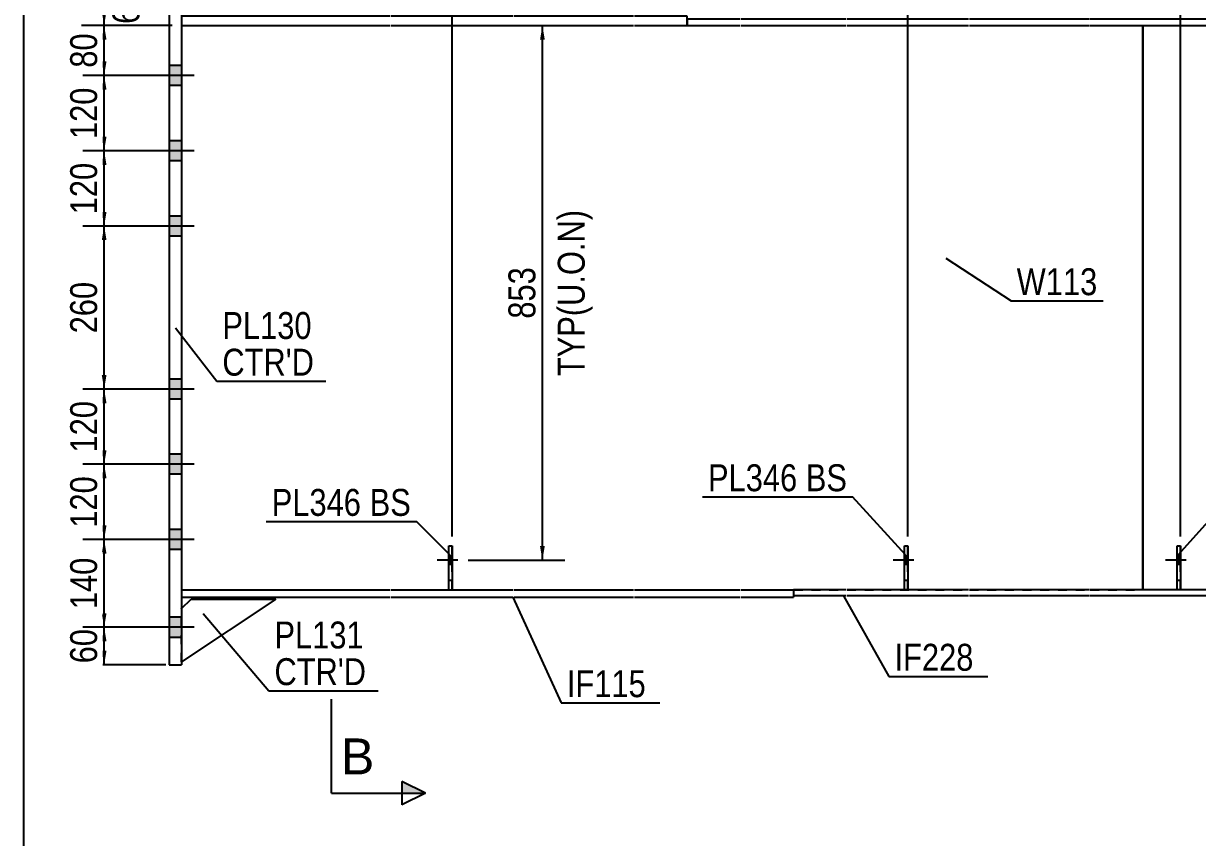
# Model space of a CAD drawing. Header units: millimetres. Extents: x -19 to 383, y -195 to 82.
# Drawn here: x -16.8 to 108, y -56.4 to 30.2 of the extents above; entities that cross this region are included whole.
import ezdxf

# ---------------------------------------------------------------- set-up
doc = ezdxf.new("R2010")
doc.units = ezdxf.units.MM
doc.linetypes.add('DXK_LINE_DOT1', pattern=[1.8814, 0.9407, -0.9407])
doc.linetypes.add('DXK_LINE_DOT2', pattern=[3.9198, 1.9599, -1.9599])
doc.styles.add('Arial', font='ARIAL.TTF', dxfattribs={"height": 0.2})
doc.styles.add('Arial Narrow', font='ARIALN.TTF', dxfattribs={"height": 0.2})

# ---------------------------------------------------------------- blocks, each defined once
blk = doc.blocks.new('Unknown-623514905-1211')
at = {"color": 5, "linetype": 'Continuous'}
blk.add_line((-16.82, 82.16), (-16.82, -194.84), dxfattribs=at)
blk = doc.blocks.new('Part-623514905-1639 - 1232')
at = {"color": 2, "linetype": 'Continuous'}
for p, q in [((10, -31), (0, -37.67)), ((0, -32), (1, -31)), ((1, -31), (10, -31))]:
    blk.add_line(p, q, dxfattribs=at)
at = {"color": 7, "linetype": 'DXK_LINE_DOT1'}
blk.add_line((0, -37.67), (0, -32), dxfattribs=at)
blk = doc.blocks.new('Bolt-623514905-1270 - 1232')
at = {"linetype": 'Continuous'}
for points in [[(-1.33, 35.07), (-1.33, 32.93), (0, 32.93), (0, 35.07)], [(-1.33, 35.07), (-1.33, 32.93), (0, 32.93), (0, 35.07)], [(-1.33, 25.73), (-1.33, 23.6), (0, 23.6), (0, 25.73)], [(-1.33, 25.73), (-1.33, 23.6), (0, 23.6), (0, 25.73)], [(-1.33, 17.73), (-1.33, 15.6), (0, 15.6), (0, 17.73)], [(-1.33, 17.73), (-1.33, 15.6), (0, 15.6), (0, 17.73)], [(-1.33, 9.73), (-1.33, 7.6), (0, 7.6), (0, 9.73)], [(-1.33, 9.73), (-1.33, 7.6), (0, 7.6), (0, 9.73)], [(-1.33, -7.6), (-1.33, -9.73), (0, -9.73), (0, -7.6)], [(-1.33, -7.6), (-1.33, -9.73), (0, -9.73), (0, -7.6)], [(-1.33, -15.6), (-1.33, -17.73), (0, -17.73), (0, -15.6)], [(-1.33, -15.6), (-1.33, -17.73), (0, -17.73), (0, -15.6)], [(-1.33, -23.6), (-1.33, -25.73), (0, -25.73), (0, -23.6)], [(-1.33, -23.6), (-1.33, -25.73), (0, -25.73), (0, -23.6)], [(-1.33, -32.93), (-1.33, -35.07), (0, -35.07), (0, -32.93)], [(-1.33, -32.93), (-1.33, -35.07), (0, -35.07), (0, -32.93)]]:
    blk.add_hatch(color=3, dxfattribs=at).paths.add_polyline_path(points)
at = {"color": 3, "linetype": 'Continuous'}
for p, q in [((0, 35.07), (-1.33, 35.07)), ((0, 35.07), (-1.33, 35.07)), ((1.32, 34), (-6.67, 34)), ((1.32, 34), (-6.67, 34)), ((0, 32.93), (-1.33, 32.93)), ((0, 32.93), (-1.33, 32.93)), ((0, 25.73), (-1.33, 25.73)), ((0, 25.73), (-1.33, 25.73)), ((1.32, 24.67), (-6.67, 24.67)), ((1.32, 24.67), (-6.67, 24.67)), ((0, 23.6), (-1.33, 23.6)), ((0, 23.6), (-1.33, 23.6)), ((0, 17.73), (-1.33, 17.73)), ((0, 17.73), (-1.33, 17.73)), ((1.32, 16.67), (-6.67, 16.67)), ((1.32, 16.67), (-6.67, 16.67)), ((0, 15.6), (-1.33, 15.6)), ((0, 15.6), (-1.33, 15.6)), ((0, 9.73), (-1.33, 9.73)), ((0, 9.73), (-1.33, 9.73)), ((1.32, 8.67), (-6.67, 8.67)), ((1.32, 8.67), (-6.67, 8.67)), ((0, 7.6), (-1.33, 7.6)), ((0, 7.6), (-1.33, 7.6)), ((1.32, -8.67), (-6.67, -8.67)), ((1.32, -8.67), (-6.67, -8.67)), ((0, -7.6), (-1.33, -7.6)), ((0, -7.6), (-1.33, -7.6)), ((0, -9.73), (-1.33, -9.73)), ((0, -9.73), (-1.33, -9.73)), ((0, -15.6), (-1.33, -15.6)), ((0, -15.6), (-1.33, -15.6)), ((1.32, -16.67), (-6.67, -16.67)), ((1.32, -16.67), (-6.67, -16.67)), ((0, -17.73), (-1.33, -17.73)), ((0, -17.73), (-1.33, -17.73)), ((0, -23.6), (-1.33, -23.6)), ((0, -23.6), (-1.33, -23.6)), ((1.32, -24.67), (-6.67, -24.67)), ((1.32, -24.67), (-6.67, -24.67)), ((0, -25.73), (-1.33, -25.73)), ((0, -25.73), (-1.33, -25.73)), ((0, -32.93), (-1.33, -32.93)), ((0, -32.93), (-1.33, -32.93)), ((1.32, -34), (-6.67, -34)), ((1.32, -34), (-6.67, -34)), ((0, -35.07), (-1.33, -35.07)), ((0, -35.07), (-1.33, -35.07))]:
    blk.add_line(p, q, dxfattribs=at)
blk = doc.blocks.new('Part-623514905-1448 - 1232')
at = {"color": 2, "linetype": 'Continuous'}
for p, q in [((70.65, -30), (65.05, -30)), ((65.05, -30), (65.05, -30.67)), ((70.65, -30.67), (65.05, -30.67)), ((83.68, -30), (70.75, -30)), ((83.68, -30.67), (70.75, -30.67)), ((96.52, -30), (83.78, -30)), ((96.52, -30.67), (83.78, -30.67)), ((112.67, -30), (96.62, -30)), ((112.67, -30.67), (96.62, -30.67)), ((125.5, -30), (112.77, -30)), ((125.5, -30.67), (112.77, -30.67)), ((138.53, -30), (125.6, -30)), ((138.53, -30.67), (125.6, -30.67)), ((151.37, -30), (138.63, -30)), ((151.37, -30.67), (138.63, -30.67)), ((163.73, -30), (151.47, -30)), ((163.7, -30.67), (151.47, -30.67)), ((170.33, -31.38), (163.7, -30.67)), ((163.73, -30), (170.4, -30.71))]:
    blk.add_line(p, q, dxfattribs=at)
at = {"color": 7, "linetype": 'DXK_LINE_DOT1'}
blk.add_line((170.4, -30.71), (170.33, -31.38), dxfattribs=at)
blk = doc.blocks.new('Part-623514905-1730 - 1232')
at = {"color": 2, "linetype": 'Continuous'}
for p, q in [((76.88, -30), (76.88, -25.33)), ((76.88, -25.33), (77.22, -25.33)), ((77.22, -25.33), (77.22, -30))]:
    blk.add_line(p, q, dxfattribs=at)
at = {"color": 7, "linetype": 'DXK_LINE_DOT1'}
blk.add_line((76.88, -29), (77.22, -29), dxfattribs=at)
blk = doc.blocks.new('Part-623514905-1294 - 1232')
at = {"color": 2, "linetype": 'Continuous'}
for p, q in [((22.18, 31), (0, 31)), ((0, 30), (22.18, 30)), ((35.22, 31), (22.28, 31)), ((22.28, 30), (35.22, 30)), ((48.05, 31), (35.32, 31)), ((35.32, 30), (48.05, 30)), ((53.75, 31), (48.15, 31)), ((48.15, 30), (53.75, 30)), ((53.75, 30), (53.75, 31))]:
    blk.add_line(p, q, dxfattribs=at)
at = {"color": 7, "linetype": 'DXK_LINE_DOT1'}
blk.add_line((0, 31), (0, 30), dxfattribs=at)
blk = doc.blocks.new('Part-623514905-1316 - 1232')
at = {"color": 2, "linetype": 'Continuous'}
for p, q in [((53.75, 30.67), (53.75, 30)), ((59.35, 30.67), (53.75, 30.67)), ((53.75, 30), (59.35, 30)), ((70.65, 30.67), (59.45, 30.67)), ((59.45, 30), (70.65, 30)), ((83.68, 30.67), (70.75, 30.67)), ((70.75, 30), (83.68, 30)), ((96.52, 30.67), (83.78, 30.67)), ((83.78, 30), (96.52, 30)), ((112.67, 30.67), (96.62, 30.67)), ((96.62, 30), (112.67, 30)), ((125.5, 30.67), (112.77, 30.67)), ((112.77, 30), (125.5, 30)), ((138.53, 30.67), (125.6, 30.67)), ((125.6, 30), (138.53, 30)), ((151.37, 30.67), (138.63, 30.67)), ((138.63, 30), (151.37, 30)), ((157.07, 30.67), (151.47, 30.67)), ((151.47, 30), (157.07, 30))]:
    blk.add_line(p, q, dxfattribs=at)
at = {"color": 7, "linetype": 'DXK_LINE_DOT1'}
blk.add_line((157.07, 30), (157.07, 30.67), dxfattribs=at)
blk = doc.blocks.new('Part-623514905-1382 - 1232')
at = {"color": 2, "linetype": 'Continuous'}
blk.add_line((102.22, -30), (102.22, 30), dxfattribs=at)
at = {"color": 7, "linetype": 'DXK_LINE_DOT1'}
for p, q in [((102.22, 30), (112.67, 30)), ((112.77, 30), (125.5, 30)), ((125.6, 30), (138.53, 30)), ((138.63, 30), (151.37, 30)), ((151.47, 30), (163.73, 30)), ((163.73, 30), (163.73, -30)), ((112.67, -30), (102.22, -30)), ((125.5, -30), (112.77, -30)), ((138.53, -30), (125.6, -30)), ((151.37, -30), (138.63, -30)), ((163.73, -30), (151.47, -30))]:
    blk.add_line(p, q, dxfattribs=at)
blk = doc.blocks.new('Part-623514905-1426 - 1232')
at = {"color": 2, "linetype": 'Continuous'}
for p, q in [((0, -30), (22.18, -30)), ((0, -30.8), (22.18, -30.8)), ((22.28, -30), (35.22, -30)), ((22.28, -30.8), (35.22, -30.8)), ((35.32, -30), (48.05, -30)), ((35.32, -30.8), (48.05, -30.8)), ((48.15, -30), (59.35, -30)), ((48.15, -30.8), (59.35, -30.8)), ((59.45, -30), (65.05, -30)), ((59.45, -30.8), (65.05, -30.8)), ((65.05, -30), (65.05, -30.8))]:
    blk.add_line(p, q, dxfattribs=at)
at = {"color": 7, "linetype": 'DXK_LINE_DOT1'}
blk.add_line((0, -30), (0, -30.8), dxfattribs=at)
blk = doc.blocks.new('Part-623514905-1740 - 1232')
at = {"color": 2, "linetype": 'Continuous'}
for p, q in [((28.42, -30), (28.42, -25.33)), ((28.42, -25.33), (28.75, -25.33)), ((28.75, -25.33), (28.75, -30))]:
    blk.add_line(p, q, dxfattribs=at)
at = {"color": 7, "linetype": 'DXK_LINE_DOT1'}
blk.add_line((28.42, -29), (28.75, -29), dxfattribs=at)
blk = doc.blocks.new('Part-623514905-1610 - 1232')
at = {"color": 2, "linetype": 'Continuous'}
for p, q in [((-1.33, 38), (0, 38)), ((-1.33, 38), (-1.33, -38)), ((0, 38), (0, -38)), ((-1.33, -38), (0, -38))]:
    blk.add_line(p, q, dxfattribs=at)
blk = doc.blocks.new('Bolt-623514905-1846 - 1232')
at = {"linetype": 'Continuous'}
blk.add_hatch(color=3, dxfattribs=at).paths.add_polyline_path([(28.75, -27.33), (28.75, -26.4), (28.42, -26.4), (28.42, -27.33)])
at = {"color": 3, "linetype": 'Continuous'}
for p, q in [((29.38, -26.87), (27.18, -26.87)), ((28.75, -26.4), (28.42, -26.4)), ((28.75, -27.33), (28.42, -27.33))]:
    blk.add_line(p, q, dxfattribs=at)
blk = doc.blocks.new('Part-623514905-1725 - 1232')
at = {"color": 7, "linetype": 'DXK_LINE_DOT1'}
for p, q in [((105.87, -30), (105.87, -25.33)), ((105.87, -25.33), (106.2, -25.33)), ((106.2, -30), (106.2, -25.33))]:
    blk.add_line(p, q, dxfattribs=at)
blk = doc.blocks.new('Part-623514905-1661 - 1232')
at = {"color": 7, "linetype": 'DXK_LINE_DOT1'}
for p, q in [((0, 30), (0, -30)), ((0, 30), (22.18, 30)), ((22.28, 30), (35.22, 30)), ((35.32, 30), (48.05, 30)), ((48.15, 30), (59.35, 30)), ((59.45, 30), (70.65, 30)), ((70.75, 30), (83.68, 30)), ((83.78, 30), (96.52, 30)), ((96.62, 30), (102.22, 30)), ((0, -30), (22.18, -30)), ((22.28, -30), (35.22, -30)), ((35.32, -30), (48.05, -30)), ((48.15, -30), (59.35, -30)), ((59.45, -30), (70.65, -30)), ((70.75, -30), (83.68, -30)), ((83.78, -30), (96.52, -30)), ((96.62, -30), (102.22, -30))]:
    blk.add_line(p, q, dxfattribs=at)
at = {"color": 2, "linetype": 'Continuous'}
blk.add_line((102.22, 30), (102.22, -30), dxfattribs=at)
blk = doc.blocks.new('Part-623514905-1720 - 1232')
at = {"color": 2, "linetype": 'Continuous'}
for p, q in [((105.87, -30), (105.87, -25.33)), ((105.87, -25.33), (106.2, -25.33)), ((106.2, -25.33), (106.2, -30))]:
    blk.add_line(p, q, dxfattribs=at)
at = {"color": 7, "linetype": 'DXK_LINE_DOT1'}
blk.add_line((105.87, -29), (106.2, -29), dxfattribs=at)
blk = doc.blocks.new('Part-623514905-1735 - 1232')
at = {"color": 7, "linetype": 'DXK_LINE_DOT1'}
for p, q in [((76.88, -30), (76.88, -25.33)), ((76.88, -25.33), (77.22, -25.33)), ((77.22, -30), (77.22, -25.33))]:
    blk.add_line(p, q, dxfattribs=at)
blk = doc.blocks.new('Part-623514905-1745 - 1232')
at = {"color": 7, "linetype": 'DXK_LINE_DOT1'}
for p, q in [((28.42, -30), (28.42, -25.33)), ((28.42, -25.33), (28.75, -25.33)), ((28.75, -30), (28.75, -25.33))]:
    blk.add_line(p, q, dxfattribs=at)
blk = doc.blocks.new('Bolt-623514905-1845 - 1232')
at = {"color": 3, "linetype": 'DXK_LINE_DOT2'}
for p, q in [((29.38, -26.87), (27.18, -26.87)), ((28.75, -26.4), (28.42, -26.4)), ((28.75, -27.33), (28.42, -27.33))]:
    blk.add_line(p, q, dxfattribs=at)
blk = doc.blocks.new('Bolt-623514905-1847 - 1232')
at = {"color": 3, "linetype": 'DXK_LINE_DOT2'}
for p, q in [((77.85, -26.87), (75.65, -26.87)), ((77.22, -26.4), (76.88, -26.4)), ((77.22, -27.33), (76.88, -27.33))]:
    blk.add_line(p, q, dxfattribs=at)
blk = doc.blocks.new('Bolt-623514905-1848 - 1232')
at = {"linetype": 'Continuous'}
blk.add_hatch(color=3, dxfattribs=at).paths.add_polyline_path([(77.22, -27.33), (77.22, -26.4), (76.88, -26.4), (76.88, -27.33)])
at = {"color": 3, "linetype": 'Continuous'}
for p, q in [((77.85, -26.87), (75.65, -26.87)), ((77.22, -26.4), (76.88, -26.4)), ((77.22, -27.33), (76.88, -27.33))]:
    blk.add_line(p, q, dxfattribs=at)
blk = doc.blocks.new('Bolt-623514905-1849 - 1232')
at = {"color": 3, "linetype": 'DXK_LINE_DOT2'}
for p, q in [((106.83, -26.87), (104.63, -26.87)), ((106.2, -26.4), (105.87, -26.4)), ((106.2, -27.33), (105.87, -27.33))]:
    blk.add_line(p, q, dxfattribs=at)
blk = doc.blocks.new('Bolt-623514905-1850 - 1232')
at = {"linetype": 'Continuous'}
blk.add_hatch(color=3, dxfattribs=at).paths.add_polyline_path([(106.2, -27.33), (106.2, -26.4), (105.87, -26.4), (105.87, -27.33)])
at = {"color": 3, "linetype": 'Continuous'}
for p, q in [((106.83, -26.87), (104.63, -26.87)), ((106.2, -26.4), (105.87, -26.4)), ((106.2, -27.33), (105.87, -27.33))]:
    blk.add_line(p, q, dxfattribs=at)
blk = doc.blocks.new('StraightDimension-623514905-2224 - 1232')
at = {"linetype": 'Continuous'}
for points in [[(-8.49, 32.5), (-8.24, 34), (-7.99, 32.5)], [(-7.99, 31.5), (-8.24, 30), (-8.49, 31.5)]]:
    blk.add_hatch(color=7, dxfattribs=at).paths.add_polyline_path(points)
at = {"color": 7, "linetype": 'Continuous'}
for p, q in [((-1, 34), (-10.64, 34)), ((-8.24, 30), (-8.24, 34)), ((-1, 30), (-10.64, 30))]:
    blk.add_line(p, q, dxfattribs=at)
at = {"color": 0}
blk.add_wipeout([(-3.89, 34.43), (-8.09, 34.43), (-8.09, 29.57), (-3.89, 29.57)], dxfattribs=at)
at = {"color": 3, "style": 'Arial Narrow'}
blk.add_text('60', height=2.863, rotation=90.0002, dxfattribs=at).set_placement((-4.49, 30.17))
blk = doc.blocks.new('StraightDimension-623514905-9303 - 1232')
at = {"linetype": 'Continuous'}
blk.add_hatch(color=7, dxfattribs=at).paths.add_polyline_path([(75.72, 61.17), (77.22, 60.92), (75.72, 60.67)])
at = {"color": 7, "linetype": 'Continuous'}
for p, q in [((77.22, -24.33), (77.22, 65.42)), ((67.15, 60.92), (77.22, 60.92))]:
    blk.add_line(p, q, dxfattribs=at)
at = {"color": 0}
blk.add_wipeout([(76.44, 61.82), (76.44, 66.02), (67.93, 66.02), (67.93, 61.82)], dxfattribs=at)
at = {"color": 3, "style": 'Arial Narrow'}
blk.add_text('4004', height=2.863, dxfattribs=at).set_placement((68.53, 62.42))
blk = doc.blocks.new('StraightDimension-623514905-2178 - 1232')
at = {"linetype": 'Continuous'}
for points in [[(-8.49, 23.17), (-8.24, 24.67), (-7.99, 23.17)], [(-7.99, 18.17), (-8.24, 16.67), (-8.49, 18.17)]]:
    blk.add_hatch(color=7, dxfattribs=at).paths.add_polyline_path(points)
at = {"color": 7, "linetype": 'Continuous'}
for p, q in [((-1, 24.67), (-10.49, 24.67)), ((-8.24, 16.67), (-8.24, 24.67)), ((-1, 16.67), (-10.49, 16.67))]:
    blk.add_line(p, q, dxfattribs=at)
at = {"color": 0}
blk.add_wipeout([(-8.39, 24.01), (-12.59, 24.01), (-12.59, 17.32), (-8.39, 17.32)], dxfattribs=at)
at = {"color": 3, "style": 'Arial Narrow'}
blk.add_text('120', height=2.863, rotation=90.0002, dxfattribs=at).set_placement((-8.99, 17.92))
blk = doc.blocks.new('StraightDimension-623514905-2094 - 1232')
at = {"linetype": 'Continuous'}
for points in [[(38.11, 28.5), (38.36, 30), (38.61, 28.5)], [(38.61, -25.37), (38.36, -26.87), (38.11, -25.37)]]:
    blk.add_hatch(color=7, dxfattribs=at).paths.add_polyline_path(points)
at = {"color": 7, "linetype": 'Continuous'}
for p, q in [((30.48, 30), (40.76, 30)), ((38.36, -26.87), (38.36, 30)), ((30.47, -26.87), (40.76, -26.87))]:
    blk.add_line(p, q, dxfattribs=at)
at = {"color": 0, "linetype": 'Continuous'}
blk.add_wipeout([(43.46, 11.02), (39.26, 11.02), (39.26, -7.89), (43.46, -7.89)], dxfattribs=at)
at = {"color": 3, "linetype": 'Continuous', "style": 'Arial Narrow'}
blk.add_text('TYP(U.O.N)', height=2.863, rotation=90.0002, dxfattribs=at).set_placement((42.86, -7.29))
at = {"color": 0}
blk.add_wipeout([(38.21, 4.91), (34.01, 4.91), (34.01, -1.78), (38.21, -1.78)], dxfattribs=at)
at = {"color": 3, "style": 'Arial Narrow'}
blk.add_text('853', height=2.863, rotation=90.0002, dxfattribs=at).set_placement((37.61, -1.18))
blk = doc.blocks.new('StraightDimension-623514905-2148 - 1232')
at = {"linetype": 'Continuous'}
for points in [[(-8.49, -18.17), (-8.24, -16.67), (-7.99, -18.17)], [(-7.99, -23.16), (-8.24, -24.66), (-8.49, -23.16)]]:
    blk.add_hatch(color=7, dxfattribs=at).paths.add_polyline_path(points)
at = {"color": 7, "linetype": 'Continuous'}
for p, q in [((-1, -16.67), (-10.49, -16.67)), ((-8.24, -24.66), (-8.24, -16.67)), ((-1, -24.66), (-10.49, -24.66))]:
    blk.add_line(p, q, dxfattribs=at)
at = {"color": 0}
blk.add_wipeout([(-8.39, -17.32), (-12.59, -17.32), (-12.59, -24.01), (-8.39, -24.01)], dxfattribs=at)
at = {"color": 3, "style": 'Arial Narrow'}
blk.add_text('120', height=2.863, rotation=90.0002, dxfattribs=at).set_placement((-8.99, -23.41))
blk = doc.blocks.new('StraightDimension-623514905-2157 - 1232')
at = {"linetype": 'Continuous'}
for points in [[(-8.49, -10.17), (-8.24, -8.67), (-7.99, -10.17)], [(-7.99, -15.17), (-8.24, -16.67), (-8.49, -15.17)]]:
    blk.add_hatch(color=7, dxfattribs=at).paths.add_polyline_path(points)
at = {"color": 7, "linetype": 'Continuous'}
for p, q in [((-1, -8.67), (-10.49, -8.67)), ((-8.24, -16.67), (-8.24, -8.67)), ((-1, -16.67), (-10.49, -16.67))]:
    blk.add_line(p, q, dxfattribs=at)
at = {"color": 0}
blk.add_wipeout([(-8.39, -9.32), (-12.59, -9.32), (-12.59, -16.01), (-8.39, -16.01)], dxfattribs=at)
at = {"color": 3, "style": 'Arial Narrow'}
blk.add_text('120', height=2.863, rotation=90.0002, dxfattribs=at).set_placement((-8.99, -15.41))
blk = doc.blocks.new('StraightDimension-623514905-2164 - 1232')
at = {"linetype": 'Continuous'}
for points in [[(-8.49, 7.17), (-8.24, 8.67), (-7.99, 7.17)], [(-7.99, -7.17), (-8.24, -8.67), (-8.49, -7.17)]]:
    blk.add_hatch(color=7, dxfattribs=at).paths.add_polyline_path(points)
at = {"color": 7, "linetype": 'Continuous'}
for p, q in [((-1, 8.67), (-10.49, 8.67)), ((-8.24, -8.67), (-8.24, 8.67)), ((-1, -8.67), (-10.49, -8.67))]:
    blk.add_line(p, q, dxfattribs=at)
at = {"color": 0}
blk.add_wipeout([(-8.39, 3.34), (-12.59, 3.34), (-12.59, -3.34), (-8.39, -3.34)], dxfattribs=at)
at = {"color": 3, "style": 'Arial Narrow'}
blk.add_text('260', height=2.863, rotation=90.0002, dxfattribs=at).set_placement((-8.99, -2.74))
blk = doc.blocks.new('StraightDimension-623514905-2171 - 1232')
at = {"linetype": 'Continuous'}
for points in [[(-8.49, 15.17), (-8.24, 16.67), (-7.99, 15.17)], [(-7.99, 10.17), (-8.24, 8.67), (-8.49, 10.17)]]:
    blk.add_hatch(color=7, dxfattribs=at).paths.add_polyline_path(points)
at = {"color": 7, "linetype": 'Continuous'}
for p, q in [((-1, 16.67), (-10.49, 16.67)), ((-8.24, 8.67), (-8.24, 16.67)), ((-1, 8.67), (-10.49, 8.67))]:
    blk.add_line(p, q, dxfattribs=at)
at = {"color": 0}
blk.add_wipeout([(-8.39, 16.01), (-12.59, 16.01), (-12.59, 9.32), (-8.39, 9.32)], dxfattribs=at)
at = {"color": 3, "style": 'Arial Narrow'}
blk.add_text('120', height=2.863, rotation=90.0002, dxfattribs=at).set_placement((-8.99, 9.92))
blk = doc.blocks.new('StraightDimension-623514905-2187 - 1232')
at = {"linetype": 'Continuous'}
for points in [[(-8.49, -35.5), (-8.24, -34), (-7.99, -35.5)], [(-7.99, -36.5), (-8.24, -38), (-8.49, -36.5)]]:
    blk.add_hatch(color=7, dxfattribs=at).paths.add_polyline_path(points)
at = {"color": 7, "linetype": 'Continuous'}
for p, q in [((-1, -34), (-10.49, -34)), ((-8.24, -38), (-8.24, -34)), ((-1.67, -38), (-10.49, -38))]:
    blk.add_line(p, q, dxfattribs=at)
at = {"color": 0}
blk.add_wipeout([(-8.39, -33.57), (-12.59, -33.57), (-12.59, -38.43), (-8.39, -38.43)], dxfattribs=at)
at = {"color": 3, "style": 'Arial Narrow'}
blk.add_text('60', height=2.863, rotation=90.0002, dxfattribs=at).set_placement((-8.99, -37.83))
blk = doc.blocks.new('StraightDimension-623514905-2202 - 1232')
at = {"linetype": 'Continuous'}
for points in [[(-8.49, -26.16), (-8.24, -24.66), (-7.99, -26.16)], [(-7.99, -32.5), (-8.24, -34), (-8.49, -32.5)]]:
    blk.add_hatch(color=7, dxfattribs=at).paths.add_polyline_path(points)
at = {"color": 7, "linetype": 'Continuous'}
for p, q in [((-1, -24.66), (-10.49, -24.66)), ((-8.24, -34), (-8.24, -24.66)), ((-1, -34), (-10.49, -34))]:
    blk.add_line(p, q, dxfattribs=at)
at = {"color": 0}
blk.add_wipeout([(-8.39, -25.99), (-12.59, -25.99), (-12.59, -32.67), (-8.39, -32.67)], dxfattribs=at)
at = {"color": 3, "style": 'Arial Narrow'}
blk.add_text('140', height=2.863, rotation=90.0002, dxfattribs=at).set_placement((-8.99, -32.07))
blk = doc.blocks.new('StraightDimension-623514905-2217 - 1232')
at = {"linetype": 'Continuous'}
for points in [[(-8.49, 28.5), (-8.24, 30), (-7.99, 28.5)], [(-7.99, 26.17), (-8.24, 24.67), (-8.49, 26.17)]]:
    blk.add_hatch(color=7, dxfattribs=at).paths.add_polyline_path(points)
at = {"color": 7, "linetype": 'Continuous'}
for p, q in [((-1, 30), (-10.49, 30)), ((-8.24, 24.67), (-8.24, 30)), ((-1, 24.67), (-10.49, 24.67))]:
    blk.add_line(p, q, dxfattribs=at)
at = {"color": 0}
blk.add_wipeout([(-8.39, 29.76), (-12.59, 29.76), (-12.59, 24.91), (-8.39, 24.91)], dxfattribs=at)
at = {"color": 3, "style": 'Arial Narrow'}
blk.add_text('80', height=2.863, rotation=90.0002, dxfattribs=at).set_placement((-8.99, 25.51))
blk = doc.blocks.new('StraightDimension-623514905-9301 - 1232')
at = {"linetype": 'Continuous'}
blk.add_hatch(color=7, dxfattribs=at).paths.add_polyline_path([(104.7, 61.17), (106.2, 60.92), (104.7, 60.67)])
at = {"color": 7, "linetype": 'Continuous'}
for p, q in [((106.2, -24.33), (106.2, 65.42)), ((96.14, 60.92), (106.2, 60.92))]:
    blk.add_line(p, q, dxfattribs=at)
at = {"color": 0}
blk.add_wipeout([(105.43, 61.82), (105.43, 66.02), (96.91, 66.02), (96.91, 61.82)], dxfattribs=at)
at = {"color": 3, "style": 'Arial Narrow'}
blk.add_text('6050', height=2.863, dxfattribs=at).set_placement((97.51, 62.42))
blk = doc.blocks.new('StraightDimension-623514905-9305 - 1232')
at = {"linetype": 'Continuous'}
blk.add_hatch(color=7, dxfattribs=at).paths.add_polyline_path([(27.25, 61.17), (28.75, 60.92), (27.25, 60.67)])
at = {"color": 7, "linetype": 'Continuous'}
for p, q in [((28.75, -24.33), (28.75, 65.42)), ((18.69, 60.92), (28.75, 60.92))]:
    blk.add_line(p, q, dxfattribs=at)
at = {"color": 0}
blk.add_wipeout([(27.98, 61.82), (27.98, 66.02), (19.46, 66.02), (19.46, 61.82)], dxfattribs=at)
at = {"color": 3, "style": 'Arial Narrow'}
blk.add_text('1352', height=2.863, dxfattribs=at).set_placement((20.06, 62.42))
blk = doc.blocks.new('Mark-623514905-1635 - 1232')
at = {"color": 0}
for points in [[(19.38, -36.25), (19.38, -33.25), (9.87, -33.25), (9.87, -36.25)], [(19.63, -40.15), (19.63, -37.15), (9.87, -37.15), (9.87, -40.15)]]:
    blk.add_wipeout(points, dxfattribs=at)
for points in [[(19.38, -36.25), (19.38, -33.25), (9.87, -33.25), (9.87, -36.25)], [(19.63, -40.15), (19.63, -37.15), (9.87, -37.15), (9.87, -40.15)]]:
    blk.add_wipeout(points, dxfattribs=at)
at = {"color": 7, "linetype": 'Continuous'}
for p, q in [((2.3, -32.54), (9.27, -40.75)), ((9.27, -40.75), (20.88, -40.75))]:
    blk.add_line(p, q, dxfattribs=at)
at = {"color": 3, "style": 'Arial Narrow'}
blk.add_text('PL131', height=2.863, dxfattribs=at).set_placement((9.87, -36.25))
at = {"color": 1, "style": 'Arial Narrow'}
blk.add_text("CTR'D", height=2.863, dxfattribs=at).set_placement((9.87, -40.15))
blk = doc.blocks.new('Mark-623514905-1657 - 1232')
at = {"color": 0}
blk.add_wipeout([(97.37, 1.32), (97.37, 4.32), (88.79, 4.32), (88.79, 1.32)], dxfattribs=at)
blk.add_wipeout([(97.37, 1.32), (97.37, 4.32), (88.79, 4.32), (88.79, 1.32)], dxfattribs=at)
at = {"color": 7, "linetype": 'Continuous'}
for p, q in [((81.26, 5.24), (88.19, 0.72)), ((88.19, 0.72), (97.97, 0.72))]:
    blk.add_line(p, q, dxfattribs=at)
at = {"color": 3, "style": 'Arial Narrow'}
blk.add_text('W113', height=2.863, dxfattribs=at).set_placement((88.79, 1.32))
blk = doc.blocks.new('Mark-623514905-1422 - 1232')
at = {"color": 0}
blk.add_wipeout([(49.36, -41.43), (49.36, -38.43), (40.96, -38.43), (40.96, -41.43)], dxfattribs=at)
blk.add_wipeout([(49.36, -41.43), (49.36, -38.43), (40.96, -38.43), (40.96, -41.43)], dxfattribs=at)
at = {"color": 7, "linetype": 'Continuous'}
for p, q in [((35.22, -30.8), (40.36, -42.03)), ((40.36, -42.03), (50.86, -42.03))]:
    blk.add_line(p, q, dxfattribs=at)
at = {"color": 3, "style": 'Arial Narrow'}
blk.add_text('IF115', height=2.863, dxfattribs=at).set_placement((40.96, -41.43))
blk = doc.blocks.new('Mark-623514905-1444 - 1232')
at = {"color": 0}
blk.add_wipeout([(84.21, -38.62), (84.21, -35.62), (75.8, -35.62), (75.8, -38.62)], dxfattribs=at)
blk.add_wipeout([(84.21, -38.62), (84.21, -35.62), (75.8, -35.62), (75.8, -38.62)], dxfattribs=at)
at = {"color": 7, "linetype": 'Continuous'}
for p, q in [((70.36, -30.67), (75.2, -39.22)), ((75.2, -39.22), (85.71, -39.22))]:
    blk.add_line(p, q, dxfattribs=at)
at = {"color": 3, "style": 'Arial Narrow'}
blk.add_text('IF228', height=2.863, dxfattribs=at).set_placement((75.8, -38.62))
blk = doc.blocks.new('Mark-623514905-1606 - 1232')
at = {"color": 0}
for points in [[(13.84, -3.34), (13.84, -0.34), (4.33, -0.34), (4.33, -3.34)], [(14.09, -7.24), (14.09, -4.24), (4.33, -4.24), (4.33, -7.24)]]:
    blk.add_wipeout(points, dxfattribs=at)
for points in [[(13.84, -3.34), (13.84, -0.34), (4.33, -0.34), (4.33, -3.34)], [(14.09, -7.24), (14.09, -4.24), (4.33, -4.24), (4.33, -7.24)]]:
    blk.add_wipeout(points, dxfattribs=at)
at = {"color": 7, "linetype": 'Continuous'}
for p, q in [((-0.66, -2.17), (3.73, -7.84)), ((3.73, -7.84), (15.34, -7.84))]:
    blk.add_line(p, q, dxfattribs=at)
at = {"color": 3, "style": 'Arial Narrow'}
blk.add_text('PL130', height=2.863, dxfattribs=at).set_placement((4.33, -3.34))
at = {"color": 1, "style": 'Arial Narrow'}
blk.add_text("CTR'D", height=2.863, dxfattribs=at).set_placement((4.33, -7.24))
blk = doc.blocks.new('MarkSet-623514905-2524 - 1232')
at = {"color": 0}
for points in [[(65.47, -19.53), (65.47, -16.53), (55.97, -16.53), (55.97, -19.53)], [(70.75, -19.53), (70.75, -16.53), (66.37, -16.53), (66.37, -19.53)]]:
    blk.add_wipeout(points, dxfattribs=at)
for points in [[(65.47, -19.53), (65.47, -16.53), (55.97, -16.53), (55.97, -19.53)], [(70.75, -19.53), (70.75, -16.53), (66.37, -16.53), (66.37, -19.53)]]:
    blk.add_wipeout(points, dxfattribs=at)
at = {"color": 7, "linetype": 'Continuous'}
for p in [(55.37, -20.13), (76.97, -26.29)]:
    blk.add_line(p, (71.35, -20.13), dxfattribs=at)
at = {"color": 3, "style": 'Arial Narrow'}
for s, p in [('PL346', (55.97, -19.53)), ('BS', (66.37, -19.53))]:
    blk.add_text(s, height=2.863, dxfattribs=at).set_placement(p)
blk = doc.blocks.new('SectionMark-623514905-2451 - 1232')
at = {"linetype": 'Continuous'}
for points in [[(23.43, 75.77), (23.43, 77.02), (25.93, 77.02)], [(23.43, -51.64), (23.43, -50.39), (25.93, -51.64)]]:
    blk.add_hatch(color=30, dxfattribs=at).paths.add_polyline_path(points)
at = {"color": 30, "linetype": 'Continuous'}
for p, q in [((23.43, 75.77), (23.43, 78.27)), ((23.43, 78.27), (25.93, 77.02)), ((15.93, 77.02), (15.93, 67.02)), ((15.93, 77.02), (25.93, 77.02)), ((25.93, 77.02), (23.43, 75.77)), ((15.93, -51.64), (15.93, -41.64)), ((25.93, -51.64), (23.43, -50.39)), ((23.43, -50.39), (23.43, -52.89)), ((15.93, -51.64), (25.93, -51.64)), ((25.93, -51.64), (23.43, -52.89))]:
    blk.add_line(p, q, dxfattribs=at)
at = {"color": 0, "linetype": 'Continuous'}
for points in [[(20.49, 71.02), (20.49, 75.02), (16.93, 75.02), (16.93, 71.02)], [(20.49, -49.64), (20.49, -45.64), (16.93, -45.64), (16.93, -49.64)]]:
    blk.add_wipeout(points, dxfattribs=at)
at = {"color": 96, "linetype": 'Continuous', "style": 'Arial'}
for p in [(16.93, 71.02), (16.93, -49.64)]:
    blk.add_text('B', height=3.82, dxfattribs=at).set_placement(p)
blk = doc.blocks.new('MarkSet-623514905-2518 - 1232')
at = {"color": 0}
for points in [[(119.59, -21.77), (119.59, -18.77), (110.09, -18.77), (110.09, -21.77)], [(124.88, -21.77), (124.88, -18.77), (120.49, -18.77), (120.49, -21.77)]]:
    blk.add_wipeout(points, dxfattribs=at)
for points in [[(119.59, -21.77), (119.59, -18.77), (110.09, -18.77), (110.09, -21.77)], [(124.88, -21.77), (124.88, -18.77), (120.49, -18.77), (120.49, -21.77)]]:
    blk.add_wipeout(points, dxfattribs=at)
at = {"color": 7, "linetype": 'Continuous'}
for p, q in [((105.95, -26.29), (109.49, -22.37)), ((109.49, -22.37), (125.48, -22.37))]:
    blk.add_line(p, q, dxfattribs=at)
at = {"color": 3, "style": 'Arial Narrow'}
for s, p in [('PL346', (110.09, -21.77)), ('BS', (120.49, -21.77))]:
    blk.add_text(s, height=2.863, dxfattribs=at).set_placement(p)
blk = doc.blocks.new('MarkSet-623514905-2530 - 1232')
at = {"color": 0}
for points in [[(19.09, -22.15), (19.09, -19.15), (9.58, -19.15), (9.58, -22.15)], [(24.37, -22.15), (24.37, -19.15), (19.99, -19.15), (19.99, -22.15)]]:
    blk.add_wipeout(points, dxfattribs=at)
for points in [[(19.09, -22.15), (19.09, -19.15), (9.58, -19.15), (9.58, -22.15)], [(24.37, -22.15), (24.37, -19.15), (19.99, -19.15), (19.99, -22.15)]]:
    blk.add_wipeout(points, dxfattribs=at)
at = {"color": 7, "linetype": 'Continuous'}
for p in [(8.98, -22.75), (28.5, -26.29)]:
    blk.add_line(p, (24.97, -22.75), dxfattribs=at)
at = {"color": 3, "style": 'Arial Narrow'}
for s, p in [('PL346', (9.58, -22.15)), ('BS', (19.99, -22.15))]:
    blk.add_text(s, height=2.863, dxfattribs=at).set_placement(p)

msp = doc.modelspace()

# ---------------------------------------------------------------- block references
for name in ['Unknown-623514905-1211', 'Part-623514905-1610 - 1232', 'Bolt-623514905-1270 - 1232', 'Part-623514905-1294 - 1232', 'Part-623514905-1661 - 1232', 'Part-623514905-1316 - 1232', 'Part-623514905-1382 - 1232', 'Part-623514905-1740 - 1232', 'Part-623514905-1745 - 1232', 'Part-623514905-1730 - 1232', 'Part-623514905-1735 - 1232', 'Part-623514905-1725 - 1232', 'Part-623514905-1720 - 1232', 'Bolt-623514905-1846 - 1232', 'Bolt-623514905-1845 - 1232', 'Bolt-623514905-1847 - 1232', 'Bolt-623514905-1848 - 1232', 'Bolt-623514905-1849 - 1232', 'Bolt-623514905-1850 - 1232', 'Part-623514905-1426 - 1232', 'Part-623514905-1639 - 1232', 'Part-623514905-1448 - 1232']:
    msp.add_blockref(name, (0, 0))

# ---------------------------------------------------------------- next in the draw order: block references
for name in ['StraightDimension-623514905-9305 - 1232', 'StraightDimension-623514905-9303 - 1232', 'StraightDimension-623514905-9301 - 1232', 'StraightDimension-623514905-2224 - 1232', 'StraightDimension-623514905-2094 - 1232', 'StraightDimension-623514905-2178 - 1232', 'StraightDimension-623514905-2148 - 1232', 'Mark-623514905-1422 - 1232', 'Mark-623514905-1444 - 1232', 'StraightDimension-623514905-2187 - 1232', 'Mark-623514905-1635 - 1232']:
    msp.add_blockref(name, (0, 0))

# ---------------------------------------------------------------- next in the draw order: block references
for name in ['StraightDimension-623514905-2217 - 1232', 'Mark-623514905-1657 - 1232', 'StraightDimension-623514905-2157 - 1232', 'MarkSet-623514905-2524 - 1232', 'MarkSet-623514905-2518 - 1232', 'StraightDimension-623514905-2202 - 1232']:
    msp.add_blockref(name, (0, 0))

# ---------------------------------------------------------------- next in the draw order: block references
msp.add_blockref('StraightDimension-623514905-2164 - 1232', (0, 0))

# ---------------------------------------------------------------- next in the draw order: block references
for name in ['StraightDimension-623514905-2171 - 1232', 'Mark-623514905-1606 - 1232']:
    msp.add_blockref(name, (0, 0))

# ---------------------------------------------------------------- next in the draw order: block references
msp.add_blockref('SectionMark-623514905-2451 - 1232', (0, 0))

# ---------------------------------------------------------------- next in the draw order: block references
msp.add_blockref('MarkSet-623514905-2530 - 1232', (0, 0))

doc.saveas('drawing.dxf')
